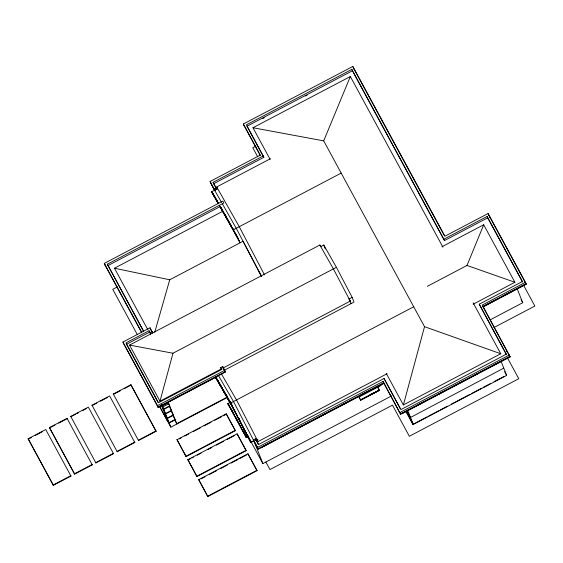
<?xml version="1.0" encoding="UTF-8"?>
<svg xmlns="http://www.w3.org/2000/svg" width="563" height="563" viewBox="0 0 563 563"><rect width="100%" height="100%" fill="white"/><g stroke="black" fill="none" stroke-linecap="round" stroke-linejoin="round"><path stroke-width="0.84" d="M473.11 302.795L500.76 353.761L403.382 404.966L424.516 326.681L323.69 140.863L350.348 76.533L442.94 247.192M221.716 368.723L159.991 401.18L172.996 353.233L336.407 267.305L352.149 297.37L353.986 302.021M154.762 332.163L169.73 279.79L243.047 241.238L261.359 275.94M427.366 286.3L467.016 265.447L483.701 224.778L514.906 282.281L473.201 304.21M251.682 441.716L250.746 442.335L230.64 403.516L215.488 376.844L218.627 382.122M251.978 441.476L252.632 441.132M218.345 203.771L211.899 192.426L212.265 192.236M219.633 206.044L233.392 230.253L233.891 230.007M231.133 403.27L230.64 403.516L215.249 376.971M248.41 436.93L246.2 437.458L228.001 403.917L234.447 415.227M219.711 205.995L239.451 241.203M237.319 415.811L230.886 403.382L215.369 376.9L230.478 403.122L250.866 442.476L253.878 440.892L233.49 401.532L218.324 375.366M244.082 125.739L243.392 123.994L352.825 66.448L444.932 236.207L488.114 213.504L525.455 282.316L526.215 284.238L483.033 306.948L482.822 306.42L526.011 283.71M443.947 239.148L487.129 216.445L487.685 217.839L444.496 240.549L351.84 69.39L246.425 124.824L263.857 157.33L213.637 183.735L216.326 188.682M351.84 69.39L352.389 70.79L246.974 126.218L263.857 157.33M262.752 118.554L264.307 117.737M305.568 96.041L307.124 95.224M270.141 159.399L252.963 127.738L350.348 76.533M255.891 146.091L252.787 147.724L257.727 156.824M214.841 190.794L210.055 181.511L260.275 155.099L243.392 123.994M213.637 183.735L213.088 182.335L263.301 155.93M217.529 188.521L216.692 186.972L270.374 158.745M217.029 189.217L214.7 190.449L214.151 189.048L216.157 187.993L213.088 182.335M211.899 192.426L211.575 191.751L217.599 188.577M104.999 265.138L104.31 263.393L222.814 201.075L223.835 202.961L107.336 264.223L143.382 331.03M107.892 265.616L220.506 206.403M147.823 329.7L114.465 268.22L223.11 211.09M117.393 286.87L112.748 289.312L137.33 334.619M219.373 205.474L233.244 229.866L341.185 173.101M123.635 343.782L122.945 342.037L150.018 327.793L152.615 332.965L150.574 329.193M149.033 330.734L150.61 334.021L149.033 330.734L125.971 342.867L158.456 402.728L221.723 369.455L220.703 367.569L222.709 366.513L225.446 372.03L158.161 407.408L123.494 343.43M149.589 332.135L126.527 344.26L158.175 402.587M150.054 332.62L152.066 331.565M159.991 401.18L129.56 345.091L319.833 245.032L333.395 268.889L350.27 301.121L222.899 368.096M320.748 246.636L323.76 245.053L336.407 267.305M28.15 438.788L45.751 429.534L70.952 476.073L53.351 485.327L28.15 438.788L53.351 485.327M49.438 427.591L67.039 418.337L92.241 464.876L74.64 474.137L49.438 427.591L74.64 474.137M70.727 416.402L88.335 407.14L113.529 453.687L95.928 462.941L70.727 416.402L70.868 416.747M92.015 405.205L109.623 395.951L134.824 442.49L117.217 451.744L92.015 405.205L92.156 405.55L96.745 403.136M113.304 394.009L130.912 384.754L156.113 431.293L138.505 440.548L113.304 394.009L113.444 394.36L120.334 390.736M28.291 439.14L31.352 437.528M35.173 435.516L42.063 431.891M50.339 427.542L54.935 425.128M58.763 423.116L67.18 418.689L67.039 418.337M71.635 416.346L75.456 414.333M76.99 413.531L78.517 412.721M82.346 410.709L86.174 408.696M100.573 401.123L107.463 397.506M124.163 388.723L131.045 385.099L130.912 384.754M441.997 246.707L483.701 224.778M352.149 297.37L349.137 298.953L350.995 303.654M223.75 369.624L224.102 369.652L222.709 366.513M224.356 370.243L353.374 302.401M158.161 407.408L157.464 405.67L224.757 370.285M158.02 407.063L225.306 371.679M163.552 404.748L165.093 403.931M166.634 403.122L215.974 377.182M163.305 405.48L167.324 403.368M168.837 403.784L169.667 405.874L163.643 409.048L162.813 406.95L168.837 403.784L168.07 402.369M169.808 406.226L171.462 410.413L165.438 413.58L163.784 409.392L169.808 406.226L167.887 402.693M171.602 410.765L173.263 414.952L167.232 418.119L165.578 413.932L171.602 410.765L169.688 407.225M173.397 415.297L175.058 419.484L169.034 422.651L167.373 418.464L173.397 415.297L171.342 411.412M174.797 420.139L176.712 423.672L226.931 397.267L227.065 397.619L170.828 427.19L169.167 423.003L175.199 419.836L173.137 415.951M53.211 484.982L70.818 475.721L70.952 476.073M74.499 473.786L92.107 464.531L92.241 464.876M155.972 430.941L138.371 440.203L138.505 440.548M228.001 403.917L227.86 403.572L230.119 402.383M230.478 403.122L413.706 306.772M230.886 403.382L229.127 400.349L230.893 404.396L231.893 403.868M177.028 439.71L226.242 413.833L235.2 430.357L235.341 430.709L186.128 456.586L177.028 439.71L186.128 456.586M179.47 438.851L181.012 438.042M184.854 436.015L188.696 433.996M193.313 431.568L200.231 427.929M204.08 425.91L210.998 422.271M214.841 420.251L221.766 416.613M223.3 415.804L226.375 414.185L226.242 413.833M185.994 456.234L235.2 430.357M506.482 354.789L479.24 304.196L522.422 281.486L487.129 216.445M187.873 459.697L237.079 433.82L246.045 450.344L246.186 450.689L196.973 476.565L187.873 459.697L196.973 476.565M525.455 282.316L482.273 305.026L510.141 356.907L400.638 414.277L383.621 382.819L258.121 448.817M188.774 459.64L190.315 458.831M191.849 458.022L193.391 457.212M197.233 455.193L201.082 453.173M208 449.534L211.843 447.508M216.459 445.087L223.377 441.441M227.22 439.421L234.145 435.783M483.364 306.42L489.536 303.175M491.077 302.366L498.016 298.714M501.872 296.687L508.811 293.041M510.36 292.225L522.696 285.737M524.237 284.927L525.779 284.118L483.434 306.596M248.318 435.924L246.059 437.113L246.2 437.458M391.658 395.88L262.872 463.602L253.477 439.879L255.489 438.823L258.558 444.474L384.057 378.484L400.933 409.59L506.348 354.162L479.24 304.196M255.384 440.097L256.89 439.309L257.045 439.689M255.581 440.456L257.91 439.231M256.812 439.267L258.065 441.575L387.084 373.733M490.387 319.735L522.724 302.732L517.038 288.376M196.832 476.221L246.045 450.344M383.072 381.425L383.832 383.347L258.262 449.161L257.572 447.416L383.072 381.425L400.638 414.277M198.711 479.676L247.924 453.799L256.89 470.323L257.024 470.675L207.817 496.552L198.711 479.676L207.817 496.552M201.16 478.817L205.002 476.791M209.612 474.37L216.537 470.724M220.379 468.705L227.297 465.066M231.147 463.046L238.065 459.408M239.606 458.599L246.524 454.96M263.02 446.522L272.316 441.638M273.864 440.822L283.935 435.523M285.483 434.713L294.78 429.822M296.328 429.006L303.302 425.339M304.85 424.523L317.243 418.006M318.799 417.19L325.766 413.531M329.644 411.49L334.288 409.048M335.837 408.231L339.714 406.197M341.262 405.381L348.237 401.715M349.785 400.898L356.752 397.232M360.63 395.198L370.7 389.899M372.249 389.082L379.223 385.416M260.76 447.923L383.938 383.15M378.519 388.822L377.731 387.182L379.406 390.363L360.693 400.202L359.363 397.9L359.018 397.028L381.116 385.409M493.976 327.539L534.85 306.047L523.646 285.399M370.18 394.635L373.17 393.058M360.693 400.202L360.552 399.857L379.265 390.011L378.779 389.293M360.566 399.969L365.809 397.218M369.546 395.247L378.533 390.525M360.63 400.089L379.406 390.363M207.677 496.2L256.89 470.323M399.948 412.531L509.381 354.986M400.504 413.932L509.93 356.386M403.073 412.862L414.748 406.725M416.303 405.902L426.423 400.582M427.979 399.765L434.981 396.078M438.873 394.037L457.557 384.212M459.112 383.396L469.232 378.069M470.788 377.252L477.79 373.572M481.682 371.524L491.802 366.203M493.357 365.387L500.366 361.699M501.922 360.883L503.477 360.067M505.032 359.243L509.705 356.787L403.143 413.038M500.964 361.045L506.651 375.401L413.017 424.593L410.251 417.612L503.737 368.153M427.141 416.859L413.136 424.22L406.289 411.595M428.696 416.043L438.816 410.723M440.372 409.906L447.374 406.226M451.259 404.178L469.936 394.36M471.491 393.537L481.604 388.224M483.16 387.4L490.162 383.72M494.054 381.672L504.166 376.358M252.963 127.738L323.69 140.863M129.56 345.091L172.996 353.233M114.465 268.22L169.73 279.79M467.016 265.447L514.906 282.281M424.516 326.681L500.76 353.761M253.575 440.533L253.878 440.892M383.945 383.544L384.374 384.318M224.503 370.334L224.721 370.714M219.521 383.635L222.202 388.167M223.539 390.426L224.883 392.692M215.629 376.781L216.959 379.054M217.846 380.567L218.726 382.08M219.612 383.593L220.942 385.859M228.353 398.787L215.502 376.837L228.247 398.836M229.676 401.053L231.006 403.326M221.336 373.783L236.509 399.948L258.065 441.575M213.011 193.799L212.138 192.293L218.092 202.919M213.884 195.312L214.749 196.818L212.138 192.293L214.721 196.832M215.601 198.338L218.233 202.849M220.407 206.621L222.146 209.64L220.358 206.642M213.996 195.255L214.862 196.769M216.157 199.035L217.022 200.548M223.821 212.687L222.955 211.174L229.338 222.554M224.686 214.2L225.981 216.466M226.847 217.972L229.444 222.505M230.302 224.018L231.168 225.531M232.47 227.797L233.335 229.303M216.692 186.972L239.268 226.699L264.519 274.934M214.587 190.16L221.519 202.363M222.385 203.883L236.256 228.282L261.506 276.517M220.309 206.67L222.033 209.696M230.204 224.067L231.062 225.58M231.921 227.093L233.209 229.366M211.575 191.751L218.078 203.187M212.019 192.356L218.001 202.969M220.217 206.72L233.392 230.253M488.67 214.897L526.215 284.238M489.514 216.579L489.901 217.304M487.685 217.839L522.563 282.119M521.078 299.699L522.724 302.732M353.374 67.849L444.439 235.82M482.822 306.42L510.141 356.907M506.369 350.643L507.2 352.178M352.389 70.79L444.496 240.549M507.516 357.962L518.776 378.716L409.343 436.262L392.467 405.149L269.98 469.563L265.884 462.019M504.617 371.664L506.651 375.401M319.833 245.032L320.671 246.566M349.018 298.819L350.27 301.121M406.669 410.413L410.378 417.246M386.204 373.304L403.382 404.966M406.521 410.73L410.251 417.612M405.965 411.595L413.017 424.593M400.251 408.71L384.057 378.484M243.948 125.387L260.416 155.74M359.018 397.028L360.552 399.857M210.055 181.511L214.151 189.048M258.382 270.578L261.302 275.954M210.611 182.905L214.7 190.449M223.265 367.906L225.446 372.03M258.34 444.46L255.489 438.823M253.477 439.879L257.572 447.416M254.033 441.272L258.262 449.161M218.233 381.242L229.964 402.96M248.241 436.642L249.078 438.183M251.105 441.92L262.872 463.602M245.862 435.692L246.693 437.212M228.367 403.727L230.021 406.782M230.851 408.302L233.328 412.876M235.397 416.69L237.882 421.265M238.712 422.785L239.535 424.312M242.428 429.646L244.089 432.694M244.912 434.221L246.566 437.268M235.278 416.747L246.446 437.331M227.86 403.572L246.32 437.395M226.375 414.185L235.341 430.709M246.186 450.689L237.079 433.82M257.024 470.675L247.924 453.799M152.482 332.86L151.757 331.508M107.336 264.223L143.664 331.171M104.31 263.393L141.637 332.191M104.859 264.793L141.77 332.817M161.665 404.832L162.813 406.95M161.342 404.804L163.784 409.392M165.578 413.932L161.539 405.832M167.373 418.464L162.51 408.274M169.167 423.003L164.305 412.813M159.695 406.57L167.619 421.187M159.413 406.155L170.828 427.19M122.945 342.037L157.464 405.67M131.045 385.099L156.113 431.293M354.226 69.531L354.028 69.136M354.409 69.861L354.606 70.255M235.313 233.012L238.416 238.923M233.518 230.183L239.718 242.006M233.244 229.866L240.035 242.822M151.672 331.333L151.236 330.523M238.768 418.013L239.578 419.569M250.028 439.745L251.232 442.068M231.407 404.1L232.216 405.656M238.649 418.077L240.661 421.954M247.094 434.376L249.099 438.253M249.909 439.809L251.112 442.138M238.121 417.359L250.992 442.201M230.76 403.446L250.866 442.272M488.114 213.504L488.811 215.242M352.825 66.448L353.515 68.193M407.605 410.138L413.284 424.495M323.76 245.053L325.294 248.923M216.157 187.993L216.713 189.386M220.703 367.569L221.252 368.962M229.085 399.829L230.893 404.396M223.054 389.568L223.997 391.961M150.018 327.793L150.708 329.538M175.199 419.836L176.852 424.023M166.099 417.345L167.76 421.532M134.824 442.49L134.684 442.138L117.083 451.399L117.217 451.744M113.529 453.687L113.395 453.335L95.787 462.589L95.928 462.941M227.114 396.472L225.777 394.206L227.149 396.458M226.059 216.431L225.193 214.918L226.108 216.41"/></g></svg>
